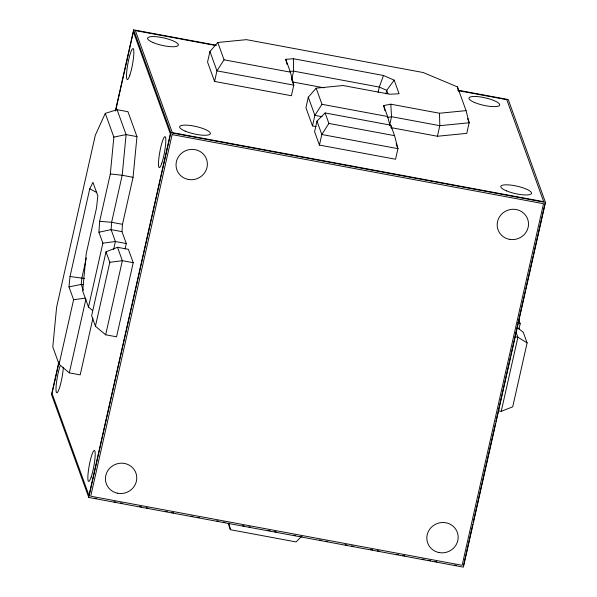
<?xml version="1.0" encoding="UTF-8"?>
<svg xmlns="http://www.w3.org/2000/svg" width="597" height="597" viewBox="0 0 597 597"><rect width="100%" height="100%" fill="white"/><g stroke="black" fill="none" stroke-linecap="round" stroke-linejoin="round"><path stroke-width="0.9" d="M92.587 310.485L88.49 307.059L102.871 243.166L98.915 232.226L99.654 221.338L110.326 173.936L113.855 137.094L105.273 113.378L117.079 109.691L127.945 111.706L136.967 136.623L133.064 177.302L122.482 224.315L121.982 231.651L126.288 243.539L125.064 248.964M92.96 318.104L80.185 374.886L69.312 372.864L59.073 364.289L73.61 299.701L68.968 286.888L70.021 276.523L89.759 188.816L92.923 182.301L97.841 195.891L96.498 208.002L86.229 253.643L82.655 290.926L88.49 307.059M58.894 361.827L51.529 394.572L88.774 497.465L463.391 567.15L545.471 202.428L508.226 99.535L457.847 90.162M115.393 110.796L133.609 29.85L216.039 45.185M58.782 363.469L52.036 393.445L88.968 495.465L170.346 133.87L133.415 31.85L115.624 110.893M86.364 258.008L81.871 277.963L81.214 284.418L83.371 290.388M69.312 372.864L85.946 298.955M106.012 251.8L91.625 315.731L95.423 326.231L105.669 334.783L116.542 336.805L133.221 262.695L128.377 249.315L117.505 247.292L106.012 251.8L109.811 262.307L95.423 326.231M113.587 249.65L115.415 241.516L111.109 229.629L111.617 222.293L122.191 175.279L126.094 134.601L117.079 109.691M105.669 334.783L122.348 260.673L117.505 247.292M88.774 497.465L170.854 132.75L133.609 29.85M390.953 127.616L437.422 136.258L466.772 133.37L469.152 122.788L466.07 110.632L457.481 86.908L423.146 72.521L246.464 39.656L217.786 42.477L209.935 51.491L207.555 62.073L214.569 81.438L291.403 95.729L293.791 85.147L290.396 72.147L285.762 59.327L293.381 58.722L383.468 75.476L394.169 80.155L399.087 93.744L389.931 94.244L343.051 85.52L316.149 88.169L308.298 97.184L305.918 107.766L312.5 125.93L316.119 126.609M214.569 81.438L216.95 70.849L224.054 59.804L217.786 42.477M291.62 79.953L293.605 71.133L293.381 58.722M312.5 125.93L314.88 115.348L321.984 104.303L316.149 88.169M316.97 121.124L314.589 131.706L319.432 145.086L395.557 159.242L397.938 148.66L394.565 135.668L390.766 125.169L325.104 112.952L316.97 121.124L321.813 134.504L319.432 145.086M378.117 92.363L379.304 87.072L383.468 75.476M385.946 93.848L386.737 90.319L394.169 80.155M389.528 125.512L391.513 116.691L390.804 104.191L383.655 105.572L384.961 110.736M437.422 136.258L439.81 125.676L439.489 113.243L390.804 104.191M463.585 565.15L472.787 524.263M473.197 522.45L495.48 423.415M495.891 421.601L510.405 357.096M510.816 355.275L525.338 290.769M525.741 288.955L533.106 256.247M533.517 254.434L544.964 203.555M518.957 329.163L520.166 323.768L518.636 319.522M498.51 410.833L501.226 411.34L517.905 337.23L516.092 332.208M517.159 327.268L523.308 332.402L527.106 342.902L512.719 406.833L501.226 411.34M105.273 113.378L95.326 135.206L56.611 307.216L52.797 346.961L59.073 364.289M325.104 112.952L328.902 123.452L321.813 134.504L397.938 148.66L396.124 143.646M301.716 536.263L296.082 541.927L230.427 529.711L228.203 523.584M98.915 232.226L111.109 229.629L121.982 231.651M113.855 137.094L126.094 134.601L136.967 136.623M68.968 286.888L81.214 284.418L83.028 284.754M387.505 117.467L391.513 116.691L439.81 125.676L469.152 122.788L467.6 118.49M102.871 243.166L115.415 241.516L126.288 243.539M109.811 262.307L122.348 260.673L133.221 262.695M73.61 299.701L85.252 298.172M439.489 113.243L466.07 110.632M289.642 71.446L293.605 71.133L379.304 87.072L386.737 90.319L387.931 93.617M99.654 221.338L111.617 222.293L122.482 224.315M110.326 173.936L122.191 175.279L133.064 177.302M70.021 276.523L84.587 278.471M216.077 45.603L135.37 30.589L172.302 132.609L543.71 201.689L506.778 99.677L458.175 90.632M224.054 59.804L290.396 72.147M293.045 82.058L324.044 87.819M321.984 104.303L387.617 116.505L389.871 125.176M322.126 116.699L314.88 115.348L308.298 97.184M328.902 123.452L394.565 135.668M170.854 132.75L545.471 202.428M515.189 336.723L517.905 337.23L527.106 342.902M94.804 498.182L96.639 498.517M114.064 501.764L115.9 502.099M120.482 502.958L122.318 503.293M139.743 506.54L141.579 506.875M146.161 507.734L147.996 508.069M165.421 511.316L167.25 511.651M171.839 512.51L173.675 512.845M191.1 516.092L192.928 516.427M197.517 517.286L199.353 517.621M216.771 520.868L218.606 521.203M223.196 522.062L225.024 522.405M242.449 525.644L244.285 525.987M248.867 526.838L250.703 527.181M268.128 530.42L269.963 530.763M274.545 531.614L276.381 531.957M293.806 535.196L295.642 535.539M300.224 536.39L302.06 536.733M319.485 539.972L321.32 540.315M325.902 541.166L327.738 541.509M345.163 544.748L346.999 545.091M351.581 545.942L353.417 546.285M370.841 549.524L372.67 549.867M377.259 550.718L379.095 551.061M396.52 554.3L398.348 554.643M402.938 555.494L404.773 555.837M422.191 559.076L424.027 559.419M428.616 560.27L430.444 560.613M435.034 561.464L436.87 561.807M454.295 565.046L456.123 565.389M89.759 188.816L96.759 192.488M517.868 322.343L520.166 323.768M383.655 105.572L387.617 116.505M291.627 79.177L293.791 85.147L216.95 70.849L209.935 51.491M285.762 59.327L287.082 64.551M457.481 86.908L458.503 91.125M390.766 125.169L391.542 128.542M228.867 522.965L230.427 529.711M63.319 367.2A15.746 2.336 -79.5 0 1 59.163 388.811A15.746 2.336 -79.5 0 1 56.021 387.819A15.746 2.336 -79.5 0 1 60.043 366.162M172.108 134.609L90.729 496.204L462.138 565.292L543.516 203.696L172.108 134.609M506.413 190.846A15.746 3.813 12.7 0 0 531.345 193.727A15.746 3.813 12.7 0 0 510.733 185.092A15.746 3.813 12.7 0 0 506.413 190.846M185.249 131.146A15.746 3.813 12.7 0 0 210.181 134.026A15.746 3.813 12.7 0 0 189.57 125.392A15.746 3.813 12.7 0 0 185.249 131.146M153.22 42.618A15.746 3.813 12.7 0 0 178.152 45.499A15.746 3.813 12.7 0 0 157.541 36.857A15.746 3.813 12.7 0 0 153.22 42.618M474.57 102.505A15.746 3.813 12.7 0 0 499.495 105.385A15.746 3.813 12.7 0 0 478.884 96.751A15.746 3.813 12.7 0 0 474.57 102.505M509.495 239.345A15.746 15.097 -19.9 0 0 527.785 219.45A15.746 15.097 -19.9 0 0 501.271 214.524A15.746 15.097 -19.9 0 0 509.495 239.345M188.353 179.451A15.746 15.097 -19.9 0 0 206.644 159.556A15.746 15.097 -19.9 0 0 180.122 154.63A15.746 15.097 -19.9 0 0 188.353 179.451M117.751 493.256A15.746 15.097 -19.9 0 0 136.041 473.369A15.746 15.097 -19.9 0 0 109.52 468.436A15.746 15.097 -19.9 0 0 117.751 493.256M439.146 552.576A15.746 15.097 -19.9 0 0 457.436 532.681A15.746 15.097 -19.9 0 0 430.922 527.748A15.746 15.097 -19.9 0 0 439.146 552.576M129.825 75.185A15.746 2.336 -79.5 0 0 133.541 49.185A15.746 2.336 -79.5 0 0 127.191 67.901A15.746 2.336 -79.5 0 0 129.825 75.185M161.794 163.257A15.746 2.336 -79.5 0 0 165.511 137.258A15.746 2.336 -79.5 0 0 159.16 155.974A15.746 2.336 -79.5 0 0 161.794 163.257M91.169 477.055A15.746 2.336 -79.5 0 0 94.878 451.056A15.746 2.336 -79.5 0 0 88.535 469.772A15.746 2.336 -79.5 0 0 91.169 477.055"/></g></svg>
